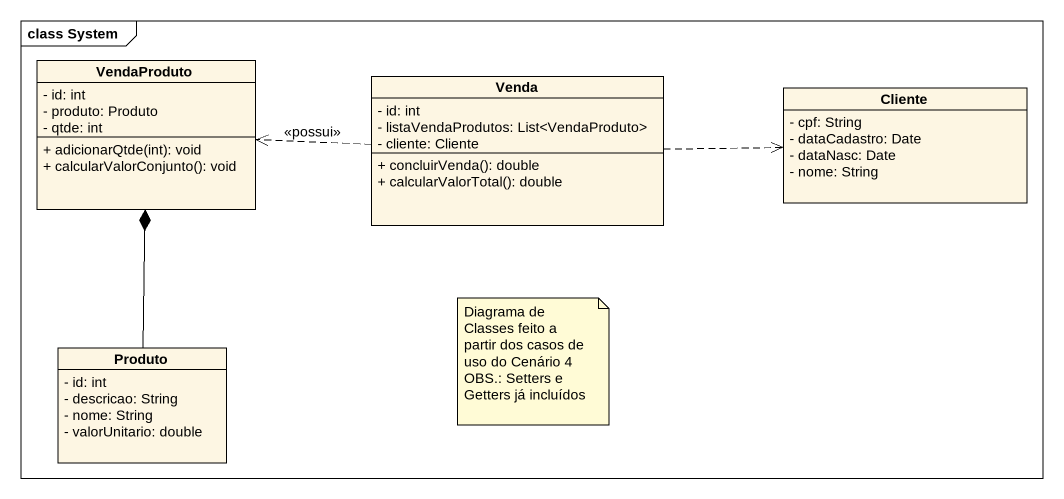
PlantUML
@startuml
mainframe class System
hide circle
hide empty members
skinparam classAttributeIconSize 0
class VendaProduto {
  - id: int
  - produto: Produto
  - qtde: int
  + adicionarQtde(int): void
  + calcularValorConjunto(): void
}
class Venda {
  - id: int
  - listaVendaProdutos: List<VendaProduto>
  - cliente: Cliente
  + concluirVenda(): double
  + calcularValorTotal(): double
}
class Cliente {
  - cpf: String
  - dataCadastro: Date
  - dataNasc: Date
  - nome: String
}
class Produto {
  - id: int
  - descricao: String
  - nome: String
  - valorUnitario: double
}
Venda .left.> VendaProduto : <<possui>>
Venda .right.> Cliente
Produto -up-* VendaProduto
note as N1
  Diagrama de Classes feito a partir dos casos de uso do Cenário 4
  OBS.: Setters e Getters já incluídos
end note
@enduml
